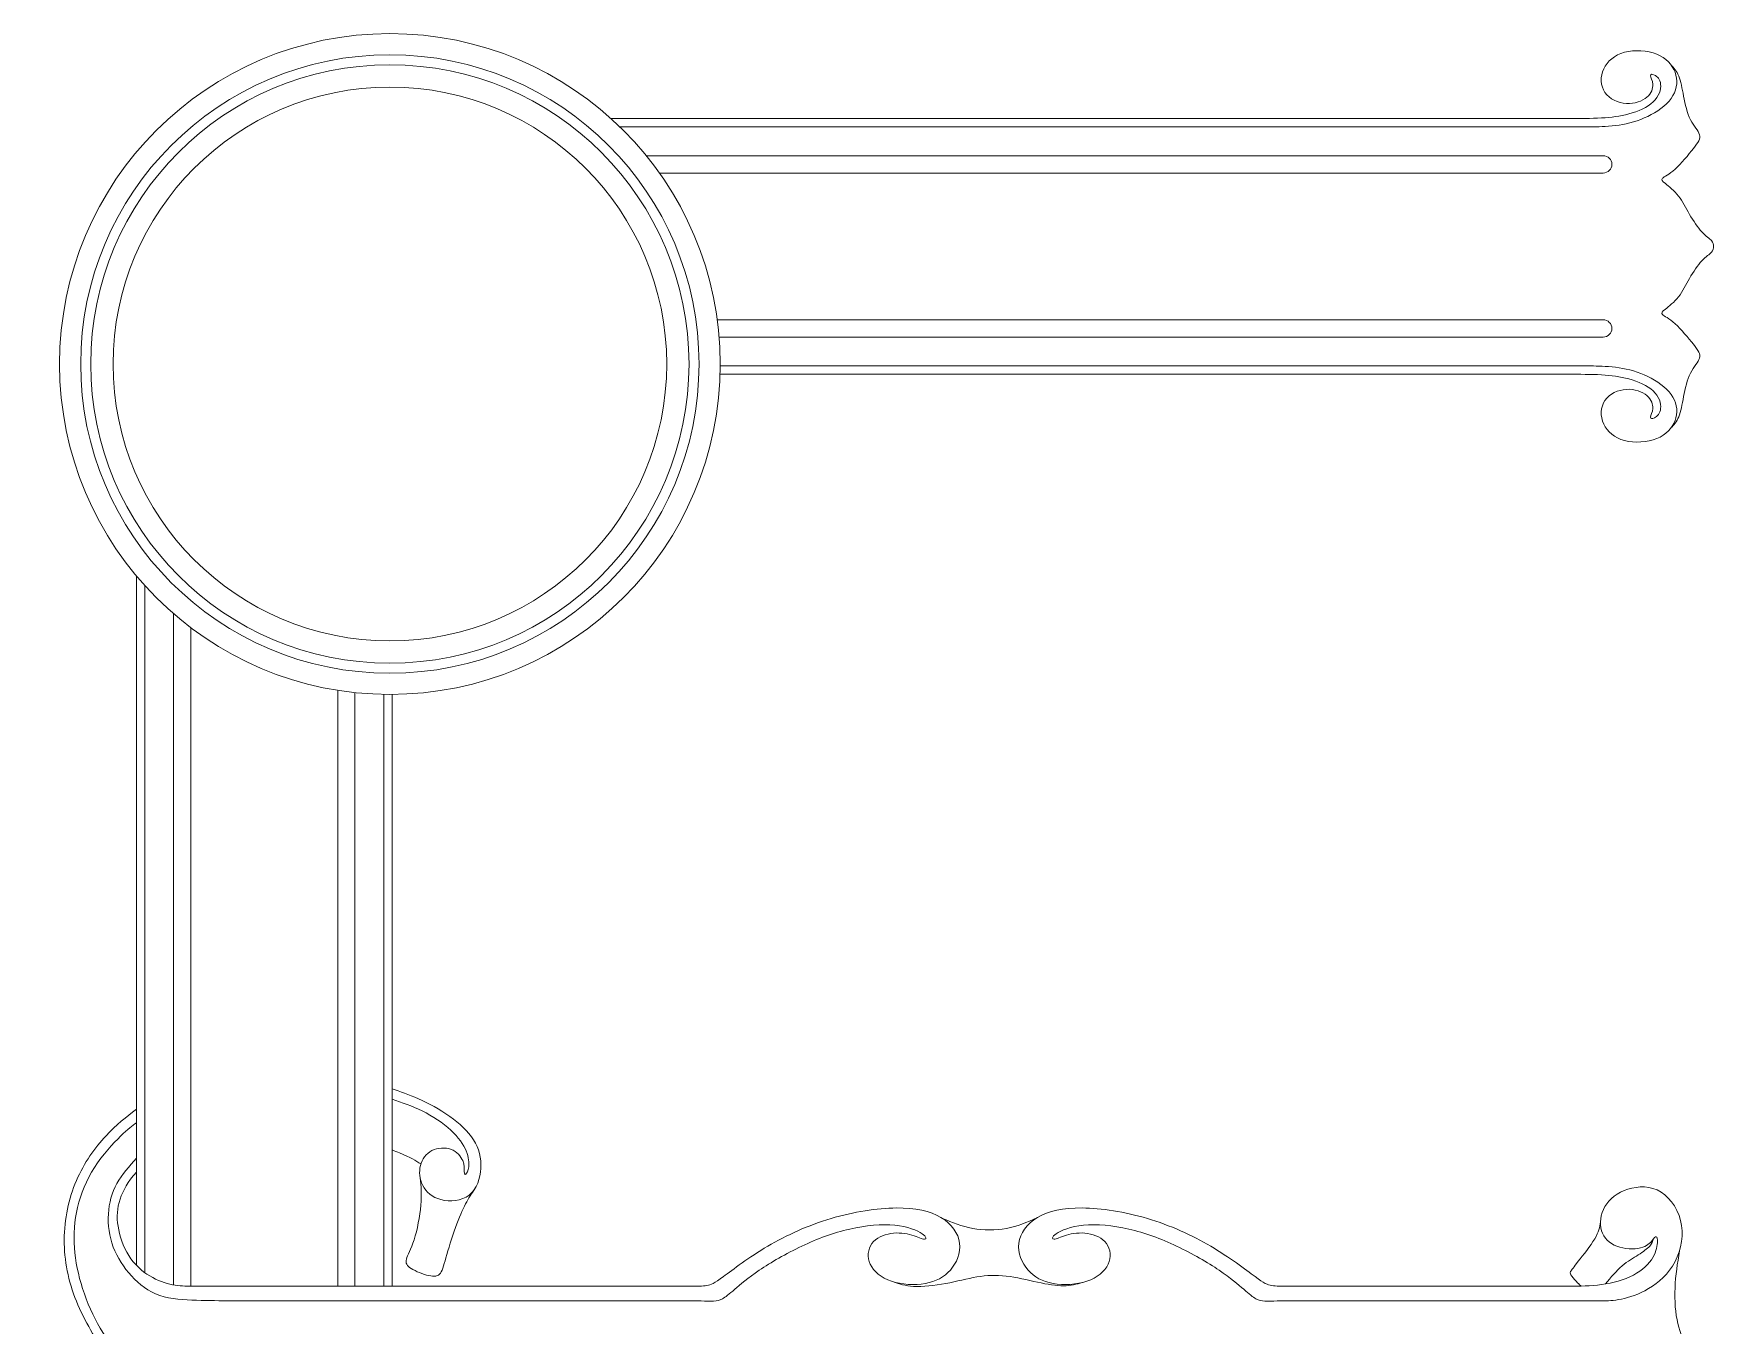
# Model space of a CAD drawing. Header units: millimetres. Extents: x 127 to 302, y -114 to 138.
# Drawn here: x 127.2 to 302.4, y 3.8 to 138.4 of the extents above; entities that cross this region are included whole.
import ezdxf

# ---------------------------------------------------------------- set-up
doc = ezdxf.new("R2010")
doc.units = ezdxf.units.MM
doc.header["$MEASUREMENT"] = 0
doc.layers.add('Layer 1', color=7, linetype='Continuous')

msp = doc.modelspace()

# ---------------------------------------------------------------- linework, layer by layer
at = {"layer": 'Layer 1', "lineweight": 20}
for centre, major_axis, ratio in [((164.3463, 103.9933), (0, 34.4505), 1), ((164.3464, 103.9933), (32.2443, 0), 0.9999969), ((164.3464, 103.9933), (0, 31.1967), 1), ((164.3464, 103.9933), (28.869, 0), 0.99999654)]:
    msp.add_ellipse(centre, major_axis=major_axis, ratio=ratio, dxfattribs=at)
for points, knots in [([(287.1737, 129.5883), (288.4104, 129.5883), (289.6472, 129.5883), (290.702, 129.6454), (290.702, 129.6454), (291.7568, 129.7026), (292.6299, 129.8171), (293.5658, 130.0778), (293.5658, 130.0778), (294.5018, 130.3387), (295.5009, 130.7461), (296.1071, 131.3184), (296.1071, 131.3184), (296.7133, 131.8906), (296.9267, 132.6279), (296.8734, 133.1516), (296.8734, 133.1516), (296.8201, 133.6753), (296.4999, 133.9858), (296.2478, 134.1216), (296.2478, 134.1216), (295.9957, 134.2574), (295.8112, 134.2185), (295.8209, 134.0439), (295.8209, 134.0439), (295.8307, 133.8694), (296.0344, 133.5589), (296.0586, 133.1467), (296.0586, 133.1467), (296.0829, 132.7345), (295.9277, 132.2204), (295.4476, 131.813), (295.4476, 131.813), (294.9675, 131.4057), (294.1623, 131.105), (293.304, 131.1583), (293.304, 131.1583), (292.4456, 131.2117), (291.5338, 131.619), (291.0634, 132.3076), (291.0634, 132.3076), (290.593, 132.9963), (290.5638, 133.9664), (290.9323, 134.7713), (290.9323, 134.7713), (291.3009, 135.5764), (292.0674, 136.2166), (293.1148, 136.493), (293.1148, 136.493), (294.1623, 136.7695), (295.4913, 136.6821), (296.4709, 136.2893), (296.4709, 136.2893), (297.4504, 135.8965), (298.0811, 135.1981), (298.3719, 134.4126), (298.3719, 134.4126), (298.6629, 133.6269), (298.6144, 132.7538), (298.1586, 131.9731), (298.1586, 131.9731), (297.7027, 131.1923), (296.8394, 130.5035), (295.8938, 129.9945), (295.8938, 129.9945), (294.9481, 129.4853), (293.9198, 129.1553), (292.9161, 128.9711), (292.9161, 128.9711), (291.9122, 128.7869), (290.9324, 128.748), (290.1444, 128.7289), (290.1444, 128.7289), (289.3563, 128.7098), (288.7596, 128.7105), (288.1631, 128.711)], [0, 0, 0, 0, 0.05, 0.05, 0.05, 0.05, 0.1, 0.1, 0.1, 0.1, 0.15, 0.15, 0.15, 0.15, 0.2, 0.2, 0.2, 0.2, 0.25, 0.25, 0.25, 0.25, 0.3, 0.3, 0.3, 0.3, 0.35, 0.35, 0.35, 0.35, 0.4, 0.4, 0.4, 0.4, 0.45, 0.45, 0.45, 0.45, 0.5, 0.5, 0.5, 0.5, 0.55, 0.55, 0.55, 0.55, 0.6, 0.6, 0.6, 0.6, 0.65, 0.65, 0.65, 0.65, 0.7, 0.7, 0.7, 0.7, 0.75, 0.75, 0.75, 0.75, 0.8, 0.8, 0.8, 0.8, 0.85, 0.85, 0.85, 0.85, 0.9, 0.9, 0.9, 0.9, 1, 1, 1, 1]), ([(297.9517, 135.1822), (298.2528, 134.8673), (298.5541, 134.5525), (298.7676, 134.0216), (298.7676, 134.0216), (298.9812, 133.4907), (299.1075, 132.7439), (299.2723, 131.9098), (299.2723, 131.9098), (299.4372, 131.0756), (299.6409, 130.154), (299.9852, 129.4655), (299.9852, 129.4655), (300.3295, 128.7768), (300.8145, 128.3209), (300.9309, 127.9039), (300.9309, 127.9039), (301.0474, 127.4869), (300.7951, 127.1084), (300.2859, 126.4587), (300.2859, 126.4587), (299.7767, 125.8088), (299.0104, 124.8873), (298.3751, 124.3151), (298.3751, 124.3151), (297.7398, 123.7429), (297.2354, 123.5196), (297.0561, 123.3548), (297.0561, 123.3548), (296.8766, 123.1899), (297.0221, 123.0832), (297.3761, 122.802), (297.3761, 122.802), (297.7301, 122.5207), (298.2927, 122.0647), (298.7339, 121.5022), (298.7339, 121.5022), (299.1752, 120.9397), (299.4955, 120.2704), (299.8882, 119.5915), (299.8882, 119.5915), (300.281, 118.9126), (300.7467, 118.2238), (301.1734, 117.7632), (301.1734, 117.7632), (301.6001, 117.3025), (301.9882, 117.0696), (302.1821, 116.8562), (302.1821, 116.8562), (302.3761, 116.6429), (302.3761, 116.4489), (302.3761, 116.2549)], [0, 0, 0, 0, 0.07142857, 0.07142857, 0.07142857, 0.07142857, 0.14285714, 0.14285714, 0.14285714, 0.14285714, 0.21428571, 0.21428571, 0.21428571, 0.21428571, 0.28571429, 0.28571429, 0.28571429, 0.28571429, 0.35714286, 0.35714286, 0.35714286, 0.35714286, 0.42857143, 0.42857143, 0.42857143, 0.42857143, 0.5, 0.5, 0.5, 0.5, 0.57142857, 0.57142857, 0.57142857, 0.57142857, 0.64285714, 0.64285714, 0.64285714, 0.64285714, 0.71428571, 0.71428571, 0.71428571, 0.71428571, 0.78571429, 0.78571429, 0.78571429, 0.78571429, 0.85714286, 0.85714286, 0.85714286, 0.85714286, 1, 1, 1, 1]), ([(290.8831, 125.7121), (291.3813, 125.7121), (291.7852, 125.3083), (291.7852, 124.8101), (291.7852, 124.8101), (291.7852, 124.3119), (291.3813, 123.9081), (290.8831, 123.9081)], [0, 0, 0, 0, 0.33333333, 0.33333333, 0.33333333, 0.33333333, 1, 1, 1, 1]), ([(297.9517, 97.3271), (298.2528, 97.6419), (298.5541, 97.9568), (298.7676, 98.4877), (298.7676, 98.4877), (298.9812, 99.0185), (299.1075, 99.7654), (299.2723, 100.5995), (299.2723, 100.5995), (299.4372, 101.4336), (299.6409, 102.3552), (299.9852, 103.0438), (299.9852, 103.0438), (300.3295, 103.7325), (300.8145, 104.1884), (300.9309, 104.6054), (300.9309, 104.6054), (301.0474, 105.0224), (300.7951, 105.4009), (300.2859, 106.0506), (300.2859, 106.0506), (299.7767, 106.7005), (299.0104, 107.622), (298.3751, 108.1942), (298.3751, 108.1942), (297.7398, 108.7664), (297.2354, 108.9896), (297.0561, 109.1545), (297.0561, 109.1545), (296.8766, 109.3193), (297.0221, 109.426), (297.3761, 109.7072), (297.3761, 109.7072), (297.7301, 109.9886), (298.2927, 110.4445), (298.7339, 111.0071), (298.7339, 111.0071), (299.1752, 111.5696), (299.4955, 112.2389), (299.8882, 112.9178), (299.8882, 112.9178), (300.281, 113.5967), (300.7467, 114.2855), (301.1734, 114.7461), (301.1734, 114.7461), (301.6001, 115.2068), (301.9882, 115.4397), (302.1821, 115.6531), (302.1821, 115.6531), (302.3761, 115.8664), (302.3761, 116.0604), (302.3761, 116.2544)], [0, 0, 0, 0, 0.07142857, 0.07142857, 0.07142857, 0.07142857, 0.14285714, 0.14285714, 0.14285714, 0.14285714, 0.21428571, 0.21428571, 0.21428571, 0.21428571, 0.28571429, 0.28571429, 0.28571429, 0.28571429, 0.35714286, 0.35714286, 0.35714286, 0.35714286, 0.42857143, 0.42857143, 0.42857143, 0.42857143, 0.5, 0.5, 0.5, 0.5, 0.57142857, 0.57142857, 0.57142857, 0.57142857, 0.64285714, 0.64285714, 0.64285714, 0.64285714, 0.71428571, 0.71428571, 0.71428571, 0.71428571, 0.78571429, 0.78571429, 0.78571429, 0.78571429, 0.85714286, 0.85714286, 0.85714286, 0.85714286, 1, 1, 1, 1]), ([(290.8831, 106.7971), (291.3813, 106.7971), (291.7852, 107.201), (291.7852, 107.6992), (291.7852, 107.6992), (291.7852, 108.1974), (291.3813, 108.6012), (290.8831, 108.6012)], [0, 0, 0, 0, 0.33333333, 0.33333333, 0.33333333, 0.33333333, 1, 1, 1, 1]), ([(287.1737, 102.921), (288.4104, 102.921), (289.6472, 102.921), (290.702, 102.8639), (290.702, 102.8639), (291.7568, 102.8067), (292.6299, 102.6922), (293.5658, 102.4315), (293.5658, 102.4315), (294.5018, 102.1706), (295.5009, 101.7631), (296.1071, 101.1909), (296.1071, 101.1909), (296.7133, 100.6187), (296.9267, 99.8814), (296.8734, 99.3577), (296.8734, 99.3577), (296.8201, 98.834), (296.4999, 98.5235), (296.2478, 98.3877), (296.2478, 98.3877), (295.9957, 98.2519), (295.8112, 98.2908), (295.8209, 98.4653), (295.8209, 98.4653), (295.8307, 98.6399), (296.0344, 98.9503), (296.0586, 99.3625), (296.0586, 99.3625), (296.0829, 99.7747), (295.9277, 100.2889), (295.4476, 100.6962), (295.4476, 100.6962), (294.9675, 101.1036), (294.1623, 101.4043), (293.304, 101.3509), (293.304, 101.3509), (292.4456, 101.2976), (291.5338, 100.8902), (291.0634, 100.2017), (291.0634, 100.2017), (290.593, 99.513), (290.5638, 98.5429), (290.9323, 97.738), (290.9323, 97.738), (291.3009, 96.9329), (292.0674, 96.2926), (293.1148, 96.0163), (293.1148, 96.0163), (294.1623, 95.7398), (295.4913, 95.8272), (296.4709, 96.2199), (296.4709, 96.2199), (297.4504, 96.6128), (298.0811, 97.3111), (298.3719, 98.0967), (298.3719, 98.0967), (298.6629, 98.8824), (298.6144, 99.7555), (298.1586, 100.5362), (298.1586, 100.5362), (297.7027, 101.3169), (296.8394, 102.0057), (295.8938, 102.5148), (295.8938, 102.5148), (294.9481, 103.024), (293.9198, 103.354), (292.9161, 103.5382), (292.9161, 103.5382), (291.9122, 103.7224), (290.9324, 103.7613), (290.1444, 103.7803), (290.1444, 103.7803), (289.3563, 103.7995), (288.7596, 103.7988), (288.1631, 103.7983)], [0, 0, 0, 0, 0.05, 0.05, 0.05, 0.05, 0.1, 0.1, 0.1, 0.1, 0.15, 0.15, 0.15, 0.15, 0.2, 0.2, 0.2, 0.2, 0.25, 0.25, 0.25, 0.25, 0.3, 0.3, 0.3, 0.3, 0.35, 0.35, 0.35, 0.35, 0.4, 0.4, 0.4, 0.4, 0.45, 0.45, 0.45, 0.45, 0.5, 0.5, 0.5, 0.5, 0.55, 0.55, 0.55, 0.55, 0.6, 0.6, 0.6, 0.6, 0.65, 0.65, 0.65, 0.65, 0.7, 0.7, 0.7, 0.7, 0.75, 0.75, 0.75, 0.75, 0.8, 0.8, 0.8, 0.8, 0.85, 0.85, 0.85, 0.85, 0.9, 0.9, 0.9, 0.9, 1, 1, 1, 1]), ([(164.5805, 27.3303), (165.6158, 26.9909), (166.6513, 26.6513), (167.7194, 26.1179), (167.7194, 26.1179), (168.7875, 25.5845), (169.8885, 24.8569), (170.6959, 24.1126), (170.6959, 24.1126), (171.5034, 23.3681), (172.0175, 22.6066), (172.2963, 21.9374), (172.2963, 21.9374), (172.5751, 21.2682), (172.6189, 20.6909), (172.568, 20.2739), (172.568, 20.2739), (172.517, 19.8569), (172.3714, 19.5997), (172.2721, 19.5222), (172.2721, 19.5222), (172.1727, 19.4446), (172.1193, 19.5464), (172.1096, 19.8034), (172.1096, 19.8034), (172.0998, 20.0604), (172.1339, 20.4727), (171.9423, 20.9286), (171.9423, 20.9286), (171.7507, 21.3845), (171.3336, 21.8841), (170.725, 22.1095), (170.725, 22.1095), (170.1163, 22.3351), (169.3161, 22.2866), (168.7148, 21.9738), (168.7148, 21.9738), (168.1134, 21.661), (167.7108, 21.0838), (167.5387, 20.4218), (167.5387, 20.4218), (167.3665, 19.7599), (167.4248, 19.013), (167.769, 18.3486), (167.769, 18.3486), (168.1133, 17.6841), (168.7439, 17.1021), (169.6702, 16.8621), (169.6702, 16.8621), (170.5964, 16.622), (171.8187, 16.7239), (172.6142, 17.3397), (172.6142, 17.3397), (173.4096, 17.9556), (173.7785, 19.0854), (173.8361, 20.1436), (173.8361, 20.1436), (173.8939, 21.2019), (173.6404, 22.1886), (173.0729, 23.0906), (173.0729, 23.0906), (172.5054, 23.9927), (171.6238, 24.81), (170.5842, 25.5436), (170.5842, 25.5436), (169.5445, 26.2772), (168.3466, 26.9272), (167.3196, 27.3903), (167.3196, 27.3903), (166.2926, 27.8534), (165.4366, 28.1299), (164.5805, 28.4063)], [0, 0, 0, 0, 0.05263158, 0.05263158, 0.05263158, 0.05263158, 0.10526316, 0.10526316, 0.10526316, 0.10526316, 0.15789474, 0.15789474, 0.15789474, 0.15789474, 0.21052632, 0.21052632, 0.21052632, 0.21052632, 0.26315789, 0.26315789, 0.26315789, 0.26315789, 0.31578947, 0.31578947, 0.31578947, 0.31578947, 0.36842105, 0.36842105, 0.36842105, 0.36842105, 0.42105263, 0.42105263, 0.42105263, 0.42105263, 0.47368421, 0.47368421, 0.47368421, 0.47368421, 0.52631579, 0.52631579, 0.52631579, 0.52631579, 0.57894737, 0.57894737, 0.57894737, 0.57894737, 0.63157895, 0.63157895, 0.63157895, 0.63157895, 0.68421053, 0.68421053, 0.68421053, 0.68421053, 0.73684211, 0.73684211, 0.73684211, 0.73684211, 0.78947368, 0.78947368, 0.78947368, 0.78947368, 0.84210526, 0.84210526, 0.84210526, 0.84210526, 0.89473684, 0.89473684, 0.89473684, 0.89473684, 1, 1, 1, 1]), ([(137.9132, 26.2822), (136.8633, 25.4868), (135.8134, 24.6915), (134.7114, 23.4984), (134.7114, 23.4984), (133.6093, 22.3054), (132.4551, 20.7147), (131.6501, 18.8476), (131.6501, 18.8476), (130.845, 16.9804), (130.3891, 14.8367), (130.3794, 12.6786), (130.3794, 12.6786), (130.3697, 10.5205), (130.8062, 8.3477), (131.6501, 6.2721), (131.6501, 6.2721), (132.4939, 4.1965), (133.7451, 2.2177), (134.7539, 0.6756), (134.7539, 0.6756), (135.7626, -0.8666), (136.5289, -1.9725), (137.015, -3.0684), (137.015, -3.0684), (137.5011, -4.1644), (137.7072, -5.2509), (137.683, -6.2595), (137.683, -6.2595), (137.6587, -7.2682), (137.4041, -8.1995), (136.8743, -9.0724), (136.8743, -9.0724), (136.3446, -9.9453), (135.5395, -10.7602), (134.492, -11.1287), (134.492, -11.1287), (133.4445, -11.4974), (132.1544, -11.4196), (131.1021, -11.0317), (131.1021, -11.0317), (130.0497, -10.6437), (129.2349, -9.9454), (128.8323, -8.9318), (128.8323, -8.9318), (128.4298, -7.9183), (128.4395, -6.5893), (128.8372, -5.6243), (128.8372, -5.6243), (129.2349, -4.6592), (130.0205, -4.0577), (130.8256, -3.8152), (130.8256, -3.8152), (131.6306, -3.5727), (132.4552, -3.6892), (133.0613, -4.0044), (133.0613, -4.0044), (133.6675, -4.3196), (134.0556, -4.8337), (134.2108, -5.3526), (134.2108, -5.3526), (134.366, -5.8715), (134.2882, -6.3954), (134.0361, -6.7736), (134.0361, -6.7736), (133.784, -7.1518), (133.3571, -7.3848), (132.9644, -7.4381), (132.9644, -7.4381), (132.5716, -7.4915), (132.2126, -7.3652), (131.9944, -7.0791), (131.9944, -7.0791), (131.7762, -6.793), (131.6985, -6.3468), (131.5773, -6.0946), (131.5773, -6.0946), (131.4561, -5.8424), (131.2911, -5.7843), (131.1409, -5.8618), (131.1409, -5.8618), (130.9905, -5.9394), (130.8546, -6.1529), (130.8353, -6.502), (130.8353, -6.502), (130.8159, -6.8512), (130.9129, -7.3363), (131.2233, -7.7533), (131.2233, -7.7533), (131.5336, -8.1703), (132.0575, -8.5195), (132.7364, -8.5195), (132.7364, -8.5195), (133.4153, -8.5195), (134.2496, -8.1703), (134.7442, -7.5448), (134.7442, -7.5448), (135.2389, -6.9191), (135.394, -6.0171), (135.2728, -5.1442), (135.2728, -5.1442), (135.1515, -4.2712), (134.7539, -3.4273), (133.9295, -2.9181), (133.9295, -2.9181), (133.105, -2.409), (131.8538, -2.2342), (130.7627, -2.5057), (130.7627, -2.5057), (129.6715, -2.7774), (128.7402, -3.4953), (128.1195, -4.5282), (128.1195, -4.5282), (127.4988, -5.5612), (127.1883, -6.9095), (127.4356, -8.1655), (127.4356, -8.1655), (127.683, -9.4216), (128.488, -10.5856), (129.4676, -11.3518), (129.4676, -11.3518), (130.4473, -12.118), (131.6016, -12.4866), (132.7606, -12.5108), (132.7606, -12.5108), (133.9197, -12.5351), (135.0837, -12.215), (136.0196, -11.6524), (136.0196, -11.6524), (136.9556, -11.0899), (137.6638, -10.2848), (138.0875, -9.3682), (138.0875, -9.3682), (138.5114, -8.4517), (138.6509, -7.4234), (138.6703, -6.4244), (138.6703, -6.4244), (138.6897, -5.4254), (138.5889, -4.4554), (138.233, -3.374), (138.233, -3.374), (137.8771, -2.2925), (137.266, -1.0995), (136.5192, 0.0256), (136.5192, 0.0256), (135.7724, 1.1508), (134.8896, 2.2081), (134.138, 3.4593), (134.138, 3.4593), (133.3863, 4.7105), (132.7655, 6.1558), (132.3048, 7.5863), (132.3048, 7.5863), (131.8441, 9.017), (131.5434, 10.4333), (131.4416, 11.8397), (131.4416, 11.8397), (131.3396, 13.2461), (131.4367, 14.6428), (131.7761, 16.0589), (131.7761, 16.0589), (132.1156, 17.475), (132.6976, 18.9106), (133.5415, 20.2248), (133.5415, 20.2248), (134.3853, 21.5391), (135.491, 22.7321), (136.2633, 23.4886), (136.2633, 23.4886), (137.0356, 24.2452), (137.4744, 24.5654), (137.9132, 24.8855)], [0, 0, 0, 0, 0.02272727, 0.02272727, 0.02272727, 0.02272727, 0.04545455, 0.04545455, 0.04545455, 0.04545455, 0.06818182, 0.06818182, 0.06818182, 0.06818182, 0.09090909, 0.09090909, 0.09090909, 0.09090909, 0.11363636, 0.11363636, 0.11363636, 0.11363636, 0.13636364, 0.13636364, 0.13636364, 0.13636364, 0.15909091, 0.15909091, 0.15909091, 0.15909091, 0.18181818, 0.18181818, 0.18181818, 0.18181818, 0.20454545, 0.20454545, 0.20454545, 0.20454545, 0.22727273, 0.22727273, 0.22727273, 0.22727273, 0.25, 0.25, 0.25, 0.25, 0.27272727, 0.27272727, 0.27272727, 0.27272727, 0.29545455, 0.29545455, 0.29545455, 0.29545455, 0.31818182, 0.31818182, 0.31818182, 0.31818182, 0.34090909, 0.34090909, 0.34090909, 0.34090909, 0.36363636, 0.36363636, 0.36363636, 0.36363636, 0.38636364, 0.38636364, 0.38636364, 0.38636364, 0.40909091, 0.40909091, 0.40909091, 0.40909091, 0.43181818, 0.43181818, 0.43181818, 0.43181818, 0.45454545, 0.45454545, 0.45454545, 0.45454545, 0.47727273, 0.47727273, 0.47727273, 0.47727273, 0.5, 0.5, 0.5, 0.5, 0.52272727, 0.52272727, 0.52272727, 0.52272727, 0.54545455, 0.54545455, 0.54545455, 0.54545455, 0.56818182, 0.56818182, 0.56818182, 0.56818182, 0.59090909, 0.59090909, 0.59090909, 0.59090909, 0.61363636, 0.61363636, 0.61363636, 0.61363636, 0.63636364, 0.63636364, 0.63636364, 0.63636364, 0.65909091, 0.65909091, 0.65909091, 0.65909091, 0.68181818, 0.68181818, 0.68181818, 0.68181818, 0.70454545, 0.70454545, 0.70454545, 0.70454545, 0.72727273, 0.72727273, 0.72727273, 0.72727273, 0.75, 0.75, 0.75, 0.75, 0.77272727, 0.77272727, 0.77272727, 0.77272727, 0.79545455, 0.79545455, 0.79545455, 0.79545455, 0.81818182, 0.81818182, 0.81818182, 0.81818182, 0.84090909, 0.84090909, 0.84090909, 0.84090909, 0.86363636, 0.86363636, 0.86363636, 0.86363636, 0.88636364, 0.88636364, 0.88636364, 0.88636364, 0.90909091, 0.90909091, 0.90909091, 0.90909091, 0.93181818, 0.93181818, 0.93181818, 0.93181818, 0.95454545, 0.95454545, 0.95454545, 0.95454545, 1, 1, 1, 1]), ([(137.9132, 21.1746), (137.1597, 20.3405), (136.4063, 19.5063), (135.8793, 18.551), (135.8793, 18.551), (135.3521, 17.5956), (135.0515, 16.5188), (134.9836, 15.3792), (134.9836, 15.3792), (134.9156, 14.2395), (135.0806, 13.0367), (135.4999, 11.9237), (135.4999, 11.9237), (135.9194, 10.8107), (136.5936, 9.7873), (137.4057, 8.9046), (137.4057, 8.9046), (138.218, 8.022), (139.1686, 7.28), (140.3402, 6.8791), (140.3402, 6.8791), (141.5119, 6.4781), (142.9046, 6.4182), (144.1922, 6.3793), (144.1922, 6.3793), (145.4799, 6.3405), (146.6626, 6.3226), (147.845, 6.3048)], [0, 0, 0, 0, 0.125, 0.125, 0.125, 0.125, 0.25, 0.25, 0.25, 0.25, 0.375, 0.375, 0.375, 0.375, 0.5, 0.5, 0.5, 0.5, 0.625, 0.625, 0.625, 0.625, 0.75, 0.75, 0.75, 0.75, 1, 1, 1, 1]), ([(164.5805, 22.0442), (164.8611, 21.9377), (165.1151, 21.8344), (165.3448, 21.7373), (165.3448, 21.7373), (166.4921, 21.2524), (167.0406, 20.9222), (167.5888, 20.5924)], [0, 0, 0, 0, 0.33333333, 0.33333333, 0.33333333, 0.33333333, 1, 1, 1, 1]), ([(143.9453, 7.8332), (143.3053, 7.8332), (142.6652, 7.8332), (141.9451, 7.9496), (141.9451, 7.9496), (141.2249, 8.066), (140.4247, 8.2987), (139.61, 8.7375), (139.61, 8.7375), (138.7953, 9.1764), (137.9659, 9.8214), (137.3355, 10.704), (137.3355, 10.704), (136.7051, 11.5867), (136.2733, 12.7071), (136.0624, 13.7158), (136.0624, 13.7158), (135.8514, 14.7245), (135.8611, 15.6217), (136.1059, 16.5552), (136.1059, 16.5552), (136.3508, 17.4888), (136.8311, 18.4589), (137.5609, 19.3343), (137.5609, 19.3343), (137.6716, 19.467), (137.7881, 19.5976), (137.9132, 19.7263)], [0, 0, 0, 0, 0.125, 0.125, 0.125, 0.125, 0.25, 0.25, 0.25, 0.25, 0.375, 0.375, 0.375, 0.375, 0.5, 0.5, 0.5, 0.5, 0.625, 0.625, 0.625, 0.625, 0.75, 0.75, 0.75, 0.75, 1, 1, 1, 1]), ([(167.4961, 19.139), (167.5896, 18.2812), (167.6832, 17.4233), (167.5846, 16.2767), (167.5846, 16.2767), (167.4858, 15.1299), (167.1947, 13.6944), (166.8698, 12.6857), (166.8698, 12.6857), (166.5449, 11.677), (166.186, 11.0948), (166.0745, 10.6681), (166.0745, 10.6681), (165.9628, 10.2414), (166.0988, 9.9698), (166.5643, 9.6789), (166.5643, 9.6789), (167.0298, 9.3879), (167.8252, 9.0774), (168.4071, 8.9466), (168.4071, 8.9466), (168.9891, 8.8156), (169.3577, 8.8641), (169.6147, 9.2084), (169.6147, 9.2084), (169.8718, 9.5527), (170.0173, 10.1929), (170.2888, 11.1435), (170.2888, 11.1435), (170.5604, 12.094), (170.9581, 13.355), (171.3266, 14.3442), (171.3266, 14.3442), (171.6953, 15.3336), (172.0348, 16.0514), (172.3571, 16.6383), (172.3571, 16.6383), (172.6796, 17.2251), (172.9849, 17.6812), (173.2902, 18.1371)], [0, 0, 0, 0, 0.09090909, 0.09090909, 0.09090909, 0.09090909, 0.18181818, 0.18181818, 0.18181818, 0.18181818, 0.27272727, 0.27272727, 0.27272727, 0.27272727, 0.36363636, 0.36363636, 0.36363636, 0.36363636, 0.45454545, 0.45454545, 0.45454545, 0.45454545, 0.54545455, 0.54545455, 0.54545455, 0.54545455, 0.63636364, 0.63636364, 0.63636364, 0.63636364, 0.72727273, 0.72727273, 0.72727273, 0.72727273, 0.81818182, 0.81818182, 0.81818182, 0.81818182, 1, 1, 1, 1]), ([(286.9711, 7.8332), (288.0521, 7.8332), (289.1331, 7.8332), (290.2845, 7.9618), (290.2845, 7.9618), (291.4361, 8.0905), (292.6584, 8.3479), (293.6622, 8.8063), (293.6622, 8.8063), (294.666, 9.2647), (295.4518, 9.9244), (295.9124, 10.5887), (295.9124, 10.5887), (296.3731, 11.2531), (296.509, 11.9224), (296.5381, 12.354), (296.5381, 12.354), (296.5672, 12.7856), (296.4895, 12.9796), (296.4023, 12.999), (296.4023, 12.999), (296.315, 13.0185), (296.2179, 12.8633), (295.9997, 12.6063), (295.9997, 12.6063), (295.7815, 12.3493), (295.442, 11.9903), (294.768, 11.8303), (294.768, 11.8303), (294.0938, 11.6701), (293.085, 11.7091), (292.2994, 12.0096), (292.2994, 12.0096), (291.5138, 12.3103), (290.9512, 12.873), (290.7184, 13.6295), (290.7184, 13.6295), (290.4856, 14.386), (290.5827, 15.3366), (291.0579, 16.1416), (291.0579, 16.1416), (291.5331, 16.9466), (292.3868, 17.6063), (293.4633, 17.9505), (293.4633, 17.9505), (294.54, 18.2949), (295.8397, 18.3241), (296.9163, 17.6549), (296.9163, 17.6549), (297.993, 16.9856), (298.8465, 15.6179), (299.0647, 14.1533), (299.0647, 14.1533), (299.283, 12.6888), (298.8659, 11.1271), (298.1093, 9.9341), (298.1093, 9.9341), (297.3528, 8.7411), (296.2568, 7.9165), (295.2335, 7.3734), (295.2335, 7.3734), (294.2102, 6.8303), (293.2596, 6.5683), (292.4864, 6.4371), (292.4864, 6.4371), (291.713, 6.3059), (291.117, 6.3053), (290.5209, 6.3048)], [0, 0, 0, 0, 0.05555556, 0.05555556, 0.05555556, 0.05555556, 0.11111111, 0.11111111, 0.11111111, 0.11111111, 0.16666667, 0.16666667, 0.16666667, 0.16666667, 0.22222222, 0.22222222, 0.22222222, 0.22222222, 0.27777778, 0.27777778, 0.27777778, 0.27777778, 0.33333333, 0.33333333, 0.33333333, 0.33333333, 0.38888889, 0.38888889, 0.38888889, 0.38888889, 0.44444444, 0.44444444, 0.44444444, 0.44444444, 0.5, 0.5, 0.5, 0.5, 0.55555556, 0.55555556, 0.55555556, 0.55555556, 0.61111111, 0.61111111, 0.61111111, 0.61111111, 0.66666667, 0.66666667, 0.66666667, 0.66666667, 0.72222222, 0.72222222, 0.72222222, 0.72222222, 0.77777778, 0.77777778, 0.77777778, 0.77777778, 0.83333333, 0.83333333, 0.83333333, 0.83333333, 0.88888889, 0.88888889, 0.88888889, 0.88888889, 1, 1, 1, 1]), ([(195.7985, 7.8332), (196.3806, 7.8332), (196.9629, 7.8332), (197.4043, 7.9058), (197.4043, 7.9058), (197.8457, 7.9785), (198.1464, 8.1238), (199.1308, 8.8414), (199.1308, 8.8414), (200.1153, 9.5591), (201.7838, 10.8492), (203.7527, 12.0082), (203.7527, 12.0082), (205.7217, 13.1673), (207.9915, 14.1956), (210.3532, 14.8986), (210.3532, 14.8986), (212.715, 15.6018), (215.1691, 15.9803), (217.1622, 15.9996), (217.1622, 15.9996), (219.1554, 16.019), (220.6881, 15.6795), (221.8083, 15.0103), (221.8083, 15.0103), (222.9285, 14.3409), (223.6367, 13.3419), (223.7675, 12.3235), (223.7675, 12.3235), (223.8985, 11.305), (223.4523, 10.2672), (222.8025, 9.5203), (222.8025, 9.5203), (222.1526, 8.7734), (221.299, 8.3176), (220.1933, 8.1236), (220.1933, 8.1236), (219.0875, 7.9296), (217.7297, 7.9976), (216.6579, 8.3613), (216.6579, 8.3613), (215.5861, 8.7249), (214.8004, 9.3846), (214.4512, 10.1265), (214.4512, 10.1265), (214.1019, 10.8685), (214.1894, 11.6931), (214.6161, 12.2799), (214.6161, 12.2799), (215.0428, 12.8667), (215.8092, 13.2159), (216.59, 13.3371), (216.59, 13.3371), (217.3708, 13.4584), (218.1662, 13.3516), (218.7869, 13.1722), (218.7869, 13.1722), (219.4076, 12.9927), (219.8539, 12.7406), (220.0914, 12.7357), (220.0914, 12.7357), (220.329, 12.7309), (220.3582, 12.9734), (219.8635, 13.3079), (219.8635, 13.3079), (219.3689, 13.6426), (218.3504, 14.0694), (217.0023, 14.2051), (217.0023, 14.2051), (215.6541, 14.3409), (213.9759, 14.1858), (212.298, 13.7979), (212.298, 13.7979), (210.6201, 13.4099), (208.9419, 12.7891), (207.3028, 12.0132), (207.3028, 12.0132), (205.6636, 11.2372), (204.0631, 10.306), (202.8702, 9.5009), (202.8702, 9.5009), (201.6771, 8.6959), (200.8913, 8.0168), (200.3094, 7.5174), (200.3094, 7.5174), (199.7276, 7.0179), (199.3491, 6.6977), (199.0339, 6.5184), (199.0339, 6.5184), (198.7187, 6.339), (198.4666, 6.3001), (198.1089, 6.288), (198.1089, 6.288), (197.7512, 6.2757), (197.2879, 6.2904), (196.8247, 6.3048)], [0, 0, 0, 0, 0.04, 0.04, 0.04, 0.04, 0.08, 0.08, 0.08, 0.08, 0.12, 0.12, 0.12, 0.12, 0.16, 0.16, 0.16, 0.16, 0.2, 0.2, 0.2, 0.2, 0.24, 0.24, 0.24, 0.24, 0.28, 0.28, 0.28, 0.28, 0.32, 0.32, 0.32, 0.32, 0.36, 0.36, 0.36, 0.36, 0.4, 0.4, 0.4, 0.4, 0.44, 0.44, 0.44, 0.44, 0.48, 0.48, 0.48, 0.48, 0.52, 0.52, 0.52, 0.52, 0.56, 0.56, 0.56, 0.56, 0.6, 0.6, 0.6, 0.6, 0.64, 0.64, 0.64, 0.64, 0.68, 0.68, 0.68, 0.68, 0.72, 0.72, 0.72, 0.72, 0.76, 0.76, 0.76, 0.76, 0.8, 0.8, 0.8, 0.8, 0.84, 0.84, 0.84, 0.84, 0.88, 0.88, 0.88, 0.88, 0.92, 0.92, 0.92, 0.92, 1, 1, 1, 1]), ([(257.9892, 7.8332), (257.3786, 7.8332), (256.7678, 7.8332), (256.3122, 7.9058), (256.3122, 7.9058), (255.8565, 7.9785), (255.5559, 8.1238), (254.5714, 8.8414), (254.5714, 8.8414), (253.5869, 9.5591), (251.9185, 10.8492), (249.9495, 12.0082), (249.9495, 12.0082), (247.9806, 13.1673), (245.7108, 14.1956), (243.349, 14.8986), (243.349, 14.8986), (240.9872, 15.6018), (238.5332, 15.9803), (236.5401, 15.9996), (236.5401, 15.9996), (234.5469, 16.019), (233.0142, 15.6795), (231.894, 15.0103), (231.894, 15.0103), (230.7738, 14.3409), (230.0656, 13.3419), (229.9347, 12.3235), (229.9347, 12.3235), (229.8038, 11.305), (230.2499, 10.2672), (230.8998, 9.5203), (230.8998, 9.5203), (231.5496, 8.7734), (232.4033, 8.3176), (233.509, 8.1236), (233.509, 8.1236), (234.6147, 7.9296), (235.9726, 7.9976), (237.0443, 8.3613), (237.0443, 8.3613), (238.1162, 8.7249), (238.9019, 9.3846), (239.251, 10.1265), (239.251, 10.1265), (239.6003, 10.8685), (239.5129, 11.6931), (239.0862, 12.2799), (239.0862, 12.2799), (238.6595, 12.8667), (237.893, 13.2159), (237.1123, 13.3371), (237.1123, 13.3371), (236.3315, 13.4584), (235.5361, 13.3516), (234.9154, 13.1722), (234.9154, 13.1722), (234.2947, 12.9927), (233.8484, 12.7406), (233.6108, 12.7357), (233.6108, 12.7357), (233.3733, 12.7309), (233.344, 12.9734), (233.8387, 13.3079), (233.8387, 13.3079), (234.3334, 13.6426), (235.3519, 14.0694), (236.7, 14.2051), (236.7, 14.2051), (238.0482, 14.3409), (239.7264, 14.1858), (241.4043, 13.7979), (241.4043, 13.7979), (243.0822, 13.4099), (244.7604, 12.7891), (246.3995, 12.0132), (246.3995, 12.0132), (248.0387, 11.2372), (249.6392, 10.306), (250.8321, 9.5009), (250.8321, 9.5009), (252.0251, 8.6959), (252.8109, 8.0168), (253.3928, 7.5174), (253.3928, 7.5174), (253.9747, 7.0179), (254.3531, 6.6977), (254.6683, 6.5184), (254.6683, 6.5184), (254.9835, 6.339), (255.2357, 6.3001), (255.5931, 6.288), (255.5931, 6.288), (255.9507, 6.2757), (256.4136, 6.2904), (256.8764, 6.3048)], [0, 0, 0, 0, 0.04, 0.04, 0.04, 0.04, 0.08, 0.08, 0.08, 0.08, 0.12, 0.12, 0.12, 0.12, 0.16, 0.16, 0.16, 0.16, 0.2, 0.2, 0.2, 0.2, 0.24, 0.24, 0.24, 0.24, 0.28, 0.28, 0.28, 0.28, 0.32, 0.32, 0.32, 0.32, 0.36, 0.36, 0.36, 0.36, 0.4, 0.4, 0.4, 0.4, 0.44, 0.44, 0.44, 0.44, 0.48, 0.48, 0.48, 0.48, 0.52, 0.52, 0.52, 0.52, 0.56, 0.56, 0.56, 0.56, 0.6, 0.6, 0.6, 0.6, 0.64, 0.64, 0.64, 0.64, 0.68, 0.68, 0.68, 0.68, 0.72, 0.72, 0.72, 0.72, 0.76, 0.76, 0.76, 0.76, 0.8, 0.8, 0.8, 0.8, 0.84, 0.84, 0.84, 0.84, 0.88, 0.88, 0.88, 0.88, 0.92, 0.92, 0.92, 0.92, 1, 1, 1, 1]), ([(221.9779, 14.9045), (222.9866, 14.4926), (223.9953, 14.0806), (225.1252, 13.8675), (225.1252, 13.8675), (226.2552, 13.6542), (227.5065, 13.6396), (228.6402, 13.8543), (228.6402, 13.8543), (229.7739, 14.069), (230.7901, 14.5128), (231.8063, 14.9567)], [0, 0, 0, 0, 0.25, 0.25, 0.25, 0.25, 0.5, 0.5, 0.5, 0.5, 1, 1, 1, 1]), ([(290.5976, 14.5193), (290.511, 14.0151), (290.4243, 13.5106), (289.9931, 12.7711), (289.9931, 12.7711), (289.5618, 12.0316), (288.7857, 11.0567), (288.2887, 10.436), (288.2887, 10.436), (287.7916, 9.8153), (287.5733, 9.5485), (287.4884, 9.3642), (287.4884, 9.3642), (287.4035, 9.1799), (287.4521, 9.0781), (287.6096, 8.8792), (287.6096, 8.8792), (287.7672, 8.6804), (288.0341, 8.3846), (288.2121, 8.1966), (288.2121, 8.1966), (288.3903, 8.0087), (288.4799, 7.9285), (288.5694, 7.8484)], [0, 0, 0, 0, 0.14285714, 0.14285714, 0.14285714, 0.14285714, 0.28571429, 0.28571429, 0.28571429, 0.28571429, 0.42857143, 0.42857143, 0.42857143, 0.42857143, 0.57142857, 0.57142857, 0.57142857, 0.57142857, 0.71428571, 0.71428571, 0.71428571, 0.71428571, 1, 1, 1, 1]), ([(296.129, 12.7623), (296.0556, 12.5309), (295.9822, 12.2995), (295.7323, 12.0238), (295.7323, 12.0238), (295.4822, 11.7481), (295.0552, 11.428), (294.5436, 11.1055), (294.5436, 11.1055), (294.032, 10.7831), (293.4355, 10.4581), (292.8505, 9.953), (292.8505, 9.953), (292.2655, 9.4478), (291.6917, 8.7624), (291.1182, 8.0771)], [0, 0, 0, 0, 0.2, 0.2, 0.2, 0.2, 0.4, 0.4, 0.4, 0.4, 0.6, 0.6, 0.6, 0.6, 1, 1, 1, 1]), ([(298.8352, 11.5124), (298.6307, 10.2427), (298.4261, 8.9731), (298.3724, 7.6593), (298.3724, 7.6593), (298.3186, 6.3455), (298.4156, 4.9875), (298.6678, 3.9449), (298.6678, 3.9449), (298.92, 2.9022), (299.3274, 2.1746), (299.0947, 1.5587), (299.0947, 1.5587), (298.8619, 0.9428), (297.9888, 0.4385), (296.9414, -0.0125), (296.9414, -0.0125), (295.8938, -0.4636), (294.6716, -0.8612), (293.8036, -1.0649), (293.8036, -1.0649), (292.9355, -1.2686), (292.4214, -1.2784), (291.9074, -1.2881)], [0, 0, 0, 0, 0.14285714, 0.14285714, 0.14285714, 0.14285714, 0.28571429, 0.28571429, 0.28571429, 0.28571429, 0.42857143, 0.42857143, 0.42857143, 0.42857143, 0.57142857, 0.57142857, 0.57142857, 0.57142857, 0.71428571, 0.71428571, 0.71428571, 0.71428571, 1, 1, 1, 1]), ([(216.9385, 8.2745), (217.4979, 8.0696), (218.0575, 7.8646), (218.9701, 7.8228), (218.9701, 7.8228), (219.8827, 7.7809), (221.1486, 7.9022), (222.3174, 8.1156), (222.3174, 8.1156), (223.4861, 8.3289), (224.5579, 8.6344), (225.5739, 8.8065), (225.5739, 8.8065), (226.5899, 8.9788), (227.5502, 9.0176), (228.6171, 8.894), (228.6171, 8.894), (229.684, 8.7704), (230.8578, 8.4841), (231.8979, 8.2586), (231.8979, 8.2586), (232.9382, 8.0332), (233.8451, 7.8682), (234.6017, 7.8725), (234.6017, 7.8725), (235.3585, 7.8769), (235.9651, 8.0505), (236.5717, 8.224)], [0, 0, 0, 0, 0.125, 0.125, 0.125, 0.125, 0.25, 0.25, 0.25, 0.25, 0.375, 0.375, 0.375, 0.375, 0.5, 0.5, 0.5, 0.5, 0.625, 0.625, 0.625, 0.625, 0.75, 0.75, 0.75, 0.75, 1, 1, 1, 1])]:
    msp.add_open_spline(points, degree=3, knots=knots, dxfattribs=at)
for points in [[(187.4061, 129.5883), (187.4061, 129.5883), (287.1737, 129.5883), (287.1737, 129.5883)], [(188.3437, 128.711), (188.3437, 128.711), (288.1631, 128.711), (288.1631, 128.711)], [(290.8831, 125.7121), (290.8831, 125.7121), (191.0896, 125.7121), (191.0896, 125.7121)], [(290.8831, 123.9081), (290.8831, 123.9081), (192.4353, 123.9081), (192.4353, 123.9081)], [(290.8831, 108.6012), (290.8831, 108.6012), (198.4915, 108.6012), (198.4915, 108.6012)], [(290.8831, 106.7971), (290.8831, 106.7971), (198.6845, 106.7971), (198.6845, 106.7971)], [(198.7965, 103.7982), (198.7965, 103.7982), (288.1631, 103.7983), (288.1631, 103.7983)], [(198.7807, 102.9209), (198.7807, 102.9209), (287.1737, 102.921), (287.1737, 102.921)], [(137.9132, 10.0116), (137.9132, 10.0116), (137.9132, 81.8983), (137.9132, 81.8983)], [(138.7905, 9.252), (138.7905, 9.252), (138.7905, 80.8902), (138.7905, 80.8902)], [(141.7893, 7.9764), (141.7893, 7.9764), (141.7893, 77.9537), (141.7893, 77.9537)], [(143.5934, 7.834), (143.5934, 7.834), (143.5934, 76.4925), (143.5934, 76.4925)], [(158.9003, 7.8334), (158.9003, 7.8334), (158.9003, 69.9706), (158.9003, 69.9706)], [(160.7044, 7.8332), (160.7044, 7.8332), (160.7044, 69.7329), (160.7044, 69.7329)], [(163.7032, 7.8332), (163.7032, 7.8332), (163.7032, 69.5485), (163.7032, 69.5485)], [(164.5805, 7.8332), (164.5805, 7.8332), (164.5805, 69.5435), (164.5805, 69.5435)], [(195.7985, 7.8332), (195.7985, 7.8332), (143.9453, 7.8332), (143.9453, 7.8332)], [(257.9892, 7.8332), (257.9892, 7.8332), (286.9711, 7.8332), (286.9711, 7.8332)], [(147.845, 6.3048), (147.845, 6.3048), (196.8247, 6.3048), (196.8247, 6.3048)], [(256.8764, 6.3048), (256.8764, 6.3048), (290.5209, 6.3048), (290.5209, 6.3048)]]:
    msp.add_open_spline(points, degree=3, dxfattribs=at)

doc.saveas('drawing.dxf')
